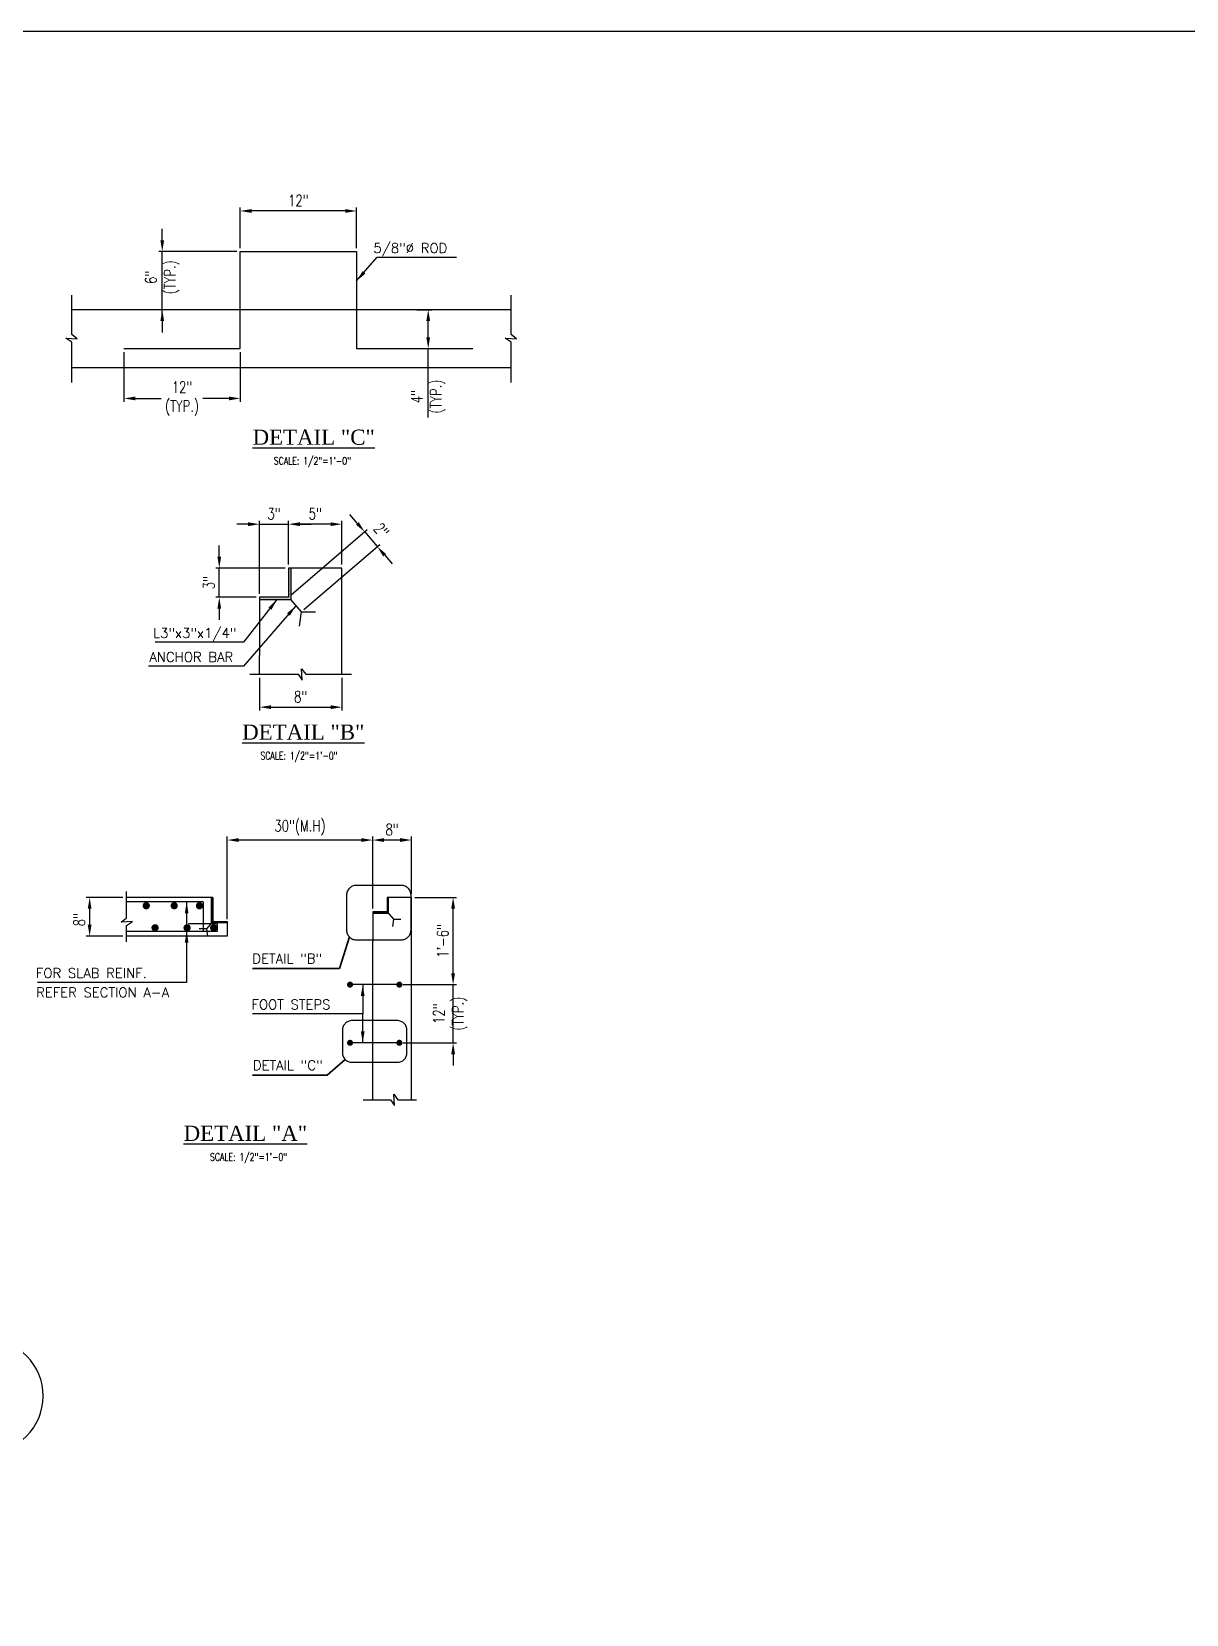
# Model space of a CAD drawing. Extents: x 645203 to 647955, y -185618 to -184623.
# Drawn here: x 645750.7 to 645989, y -185079.6 to -184753.2 of the extents above; entities that cross this region are included whole.
import ezdxf
from ezdxf.enums import TextEntityAlignment as Align

# ---------------------------------------------------------------- set-up
doc = ezdxf.new("R2010")
doc.units = 0
doc.header["$LTSCALE"] = 20
doc.header["$MEASUREMENT"] = 0
doc.header["$PDMODE"] = 32
doc.linetypes.add('CENTER2', pattern=[1.125, 0.75, -0.125, 0.125, -0.125])
doc.layers.get('DEFPOINTS').update_dxf_attribs({"linetype": 'CONTINUOUS'})
for name, color, linetype in [('A-TYP-ST-Hatch', 8, 'CONTINUOUS'), ('BAR-TIE', 1, 'CONTINUOUS'), ('DIM', 1, 'CONTINUOUS'), ('FTG-MAR', 2, 'CONTINUOUS'), ('GRID CIRCLE', 2, 'CONTINUOUS'), ('SEC', 4, 'CONTINUOUS'), ('ST-STEEL', 6, 'CONTINUOUS'), ('Steel', 6, 'CONTINUOUS'), ('TEXT-AXIS', 93, 'CONTINUOUS'), ('Wall', 4, 'CONTINUOUS')]:
    doc.layers.add(name, color=color, linetype=linetype)
doc.styles.add('AERIAL', font='times.ttf')
doc.styles.add('rizwan', font='romans.shx', dxfattribs={"width": 0.75})
doc.styles.add('SECTION TX', font='romans.shx', dxfattribs={"width": 0.7})
doc.styles.add('ZHSARCH', font='romans.shx', dxfattribs={"width": 0.75})
doc.dimstyles.new('STYLE-64', dxfattribs={"dimscale": 64, "dimtxt": 0.09375, "dimasz": 0.09375, "dimexe": 0.0625, "dimexo": 0.0625, "dimgap": 0.03125, "dimtad": 1, "dimzin": 3, "dimdsep": 46, "dimlunit": 4, "dimtxsty": 'rizwan', "dimcen": 0.125, "dimdle": 4, "dimclrd": 1, "dimclre": 1, "dimclrt": 2, "dimadec": 0, "dimazin": 0, "dimtfac": 0.5, "dimtix": 1, "dimtmove": 2, "dimatfit": 3, "dimfxl": 0, "dimfrac": 1, "dimtolj": 1, "dimtzin": 3, "dimarcsym": 0})

# ---------------------------------------------------------------- blocks, each defined once
blk = doc.blocks.new('*D132')
at = {"layer": 'DEFPOINTS', "color": 0, "ltscale": 1.5, "transparency": 16777216}
for p in [(645821.08, -184919.93), (645829.08, -184931.75), (645821.08, -184934.75)]:
    blk.add_point(p, dxfattribs=at)
at = {"layer": 'DIM', "color": 1, "lineweight": -2, "ltscale": 1.5, "transparency": 16777216}
for p, q in [((645821.08, -184934.03), (645821.08, -184919.21)), ((645826.74, -184919.93), (645823.42, -184919.93)), ((645829.08, -184931.03), (645829.08, -184919.21))]:
    blk.add_line(p, q, dxfattribs=at)
at = {"layer": 'DIM', "color": 1, "ltscale": 1.5, "transparency": 16777216}
for points in [[(645823.42, -184919.54), (645823.42, -184920.32), (645821.08, -184919.93)], [(645826.74, -184919.54), (645826.74, -184920.32), (645829.08, -184919.93)]]:
    blk.add_solid(points, dxfattribs=at)
at = {"layer": 'DIM', "color": 2, "ltscale": 1.5, "transparency": 16777216, "insert": (645825.08, -184917.78), "char_height": 2.344, "attachment_point": 5, "style": 'rizwan'}
blk.add_mtext('\\A1;8"', dxfattribs=at)
blk = doc.blocks.new('*D123')
at = {"layer": 'DEFPOINTS', "color": 0, "ltscale": 1.5, "transparency": 16777216}
for p in [(645791.08, -184919.93), (645821.08, -184934.75), (645791.08, -184937)]:
    blk.add_point(p, dxfattribs=at)
at = {"layer": 'DIM', "color": 1, "lineweight": -2, "ltscale": 1.5, "transparency": 16777216}
for p, q in [((645791.08, -184936.28), (645791.08, -184919.21)), ((645818.74, -184919.93), (645793.42, -184919.93)), ((645821.08, -184934.03), (645821.08, -184919.21))]:
    blk.add_line(p, q, dxfattribs=at)
at = {"layer": 'DIM', "color": 1, "ltscale": 1.5, "transparency": 16777216}
for points in [[(645793.42, -184919.54), (645793.42, -184920.32), (645791.08, -184919.93)], [(645818.74, -184919.54), (645818.74, -184920.32), (645821.08, -184919.93)]]:
    blk.add_solid(points, dxfattribs=at)
at = {"layer": 'DIM', "color": 2, "ltscale": 1.5, "transparency": 16777216, "insert": (645806.08, -184917.39), "char_height": 2.3438, "attachment_point": 5, "style": 'rizwan'}
blk.add_mtext('\\A1;30"(M.H)', dxfattribs=at)
blk = doc.blocks.new('*D124')
at = {"layer": 'DEFPOINTS', "color": 0, "ltscale": 1.5, "transparency": 16777216}
for p in [(645770.27, -184931.75), (645762.67, -184939.75), (645770.27, -184939.75)]:
    blk.add_point(p, dxfattribs=at)
at = {"layer": 'DIM', "color": 1, "lineweight": -2, "ltscale": 1.5, "transparency": 16777216}
for p, q in [((645769.55, -184931.75), (645761.95, -184931.75)), ((645762.67, -184934.1), (645762.67, -184937.41)), ((645769.55, -184939.75), (645761.95, -184939.75))]:
    blk.add_line(p, q, dxfattribs=at)
at = {"layer": 'DIM', "color": 1, "ltscale": 1.5, "transparency": 16777216}
for points in [[(645762.28, -184934.1), (645763.06, -184934.1), (645762.67, -184931.75)], [(645762.28, -184937.41), (645763.06, -184937.41), (645762.67, -184939.75)]]:
    blk.add_solid(points, dxfattribs=at)
at = {"layer": 'DIM', "color": 2, "ltscale": 1.5, "transparency": 16777216, "insert": (645760.53, -184936.35), "char_height": 2.344, "attachment_point": 5, "rotation": 90, "style": 'rizwan'}
blk.add_mtext('\\A1;8"', dxfattribs=at)
blk = doc.blocks.new('DO')
at = {"layer": 'Steel', "const_width": 1.25}
blk.add_lwpolyline([(-0.625, 0, 1), (0.625, 0, 1)], format="xyb", close=True, dxfattribs=at)
blk = doc.blocks.new('*D125')
at = {"layer": 'DEFPOINTS', "color": 0, "ltscale": 1.5, "transparency": 16777216}
for p in [(645826.58, -184949.75), (645837.67, -184949.75), (645826.58, -184961.75)]:
    blk.add_point(p, dxfattribs=at)
at = {"layer": 'DIM', "color": 1, "lineweight": -2, "ltscale": 1.5, "transparency": 16777216}
for p, q in [((645837.67, -184947.41), (645837.67, -184945.07)), ((645827.3, -184949.75), (645838.39, -184949.75)), ((645837.67, -184961.75), (645837.67, -184949.75)), ((645827.3, -184961.75), (645838.39, -184961.75)), ((645837.67, -184964.1), (645837.67, -184966.44))]:
    blk.add_line(p, q, dxfattribs=at)
at = {"layer": 'DIM', "color": 1, "ltscale": 1.5, "transparency": 16777216}
for points in [[(645837.28, -184947.41), (645838.06, -184947.41), (645837.67, -184949.75)], [(645837.28, -184964.1), (645838.06, -184964.1), (645837.67, -184961.75)]]:
    blk.add_solid(points, dxfattribs=at)
at = {"layer": 'DIM', "color": 2, "ltscale": 1.5, "transparency": 16777216, "insert": (645837.07, -184955.75), "char_height": 2.344, "attachment_point": 5, "rotation": 90, "style": 'rizwan'}
blk.add_mtext('\\A1;12"\\P(TYP.)', dxfattribs=at)
blk = doc.blocks.new('*D133')
at = {"layer": 'DEFPOINTS', "color": 0, "ltscale": 1.5, "transparency": 16777216}
for p in [(645829.08, -184931.75), (645837.67, -184931.75), (645826.58, -184949.75)]:
    blk.add_point(p, dxfattribs=at)
at = {"layer": 'DIM', "color": 1, "lineweight": -2, "ltscale": 1.5, "transparency": 16777216}
for p, q in [((645829.8, -184931.75), (645838.39, -184931.75)), ((645837.67, -184947.41), (645837.67, -184934.1)), ((645827.3, -184949.75), (645838.39, -184949.75))]:
    blk.add_line(p, q, dxfattribs=at)
at = {"layer": 'DIM', "color": 1, "ltscale": 1.5, "transparency": 16777216}
for points in [[(645837.28, -184934.1), (645838.06, -184934.1), (645837.67, -184931.75)], [(645837.28, -184947.41), (645838.06, -184947.41), (645837.67, -184949.75)]]:
    blk.add_solid(points, dxfattribs=at)
at = {"layer": 'DIM', "color": 2, "ltscale": 1.5, "transparency": 16777216, "insert": (645835.52, -184940.75), "char_height": 2.344, "attachment_point": 5, "rotation": 90, "style": 'rizwan'}
blk.add_mtext('\\A1;1\'-6"', dxfattribs=at)
blk = doc.blocks.new('*D126')
at = {"layer": 'DEFPOINTS', "color": 0, "ltscale": 1.5, "transparency": 16777216}
for p in [(645793.74, -184790.17), (645793.74, -184798.55), (645817.74, -184798.55)]:
    blk.add_point(p, dxfattribs=at)
at = {"layer": 'DIM', "color": 1, "lineweight": -2, "ltscale": 1.5, "transparency": 16777216}
for p, q in [((645793.74, -184797.83), (645793.74, -184789.45)), ((645817.74, -184797.83), (645817.74, -184789.45)), ((645815.4, -184790.17), (645796.09, -184790.17))]:
    blk.add_line(p, q, dxfattribs=at)
at = {"layer": 'DIM', "color": 1, "ltscale": 1.5, "transparency": 16777216}
for points in [[(645796.09, -184789.78), (645796.09, -184790.56), (645793.74, -184790.17)], [(645815.4, -184789.78), (645815.4, -184790.56), (645817.74, -184790.17)]]:
    blk.add_solid(points, dxfattribs=at)
at = {"layer": 'DIM', "color": 2, "ltscale": 1.5, "transparency": 16777216, "insert": (645805.74, -184788.02), "char_height": 2.344, "attachment_point": 5, "style": 'rizwan'}
blk.add_mtext('\\A1;12"', dxfattribs=at)
blk = doc.blocks.new('*D127')
at = {"layer": 'DEFPOINTS', "color": 0, "ltscale": 1.5, "transparency": 16777216}
for p in [(645769.74, -184818.55), (645793.74, -184818.55), (645769.74, -184828.84)]:
    blk.add_point(p, dxfattribs=at)
at = {"layer": 'DIM', "color": 1, "lineweight": -2, "ltscale": 1.5, "transparency": 16777216}
for p, q in [((645769.74, -184819.27), (645769.74, -184829.56)), ((645793.74, -184819.27), (645793.74, -184829.56)), ((645772.09, -184828.84), (645777.44, -184828.84)), ((645791.4, -184828.84), (645786.05, -184828.84))]:
    blk.add_line(p, q, dxfattribs=at)
at = {"layer": 'DIM', "color": 1, "ltscale": 1.5, "transparency": 16777216}
for points in [[(645772.09, -184828.45), (645772.09, -184829.23), (645769.74, -184828.84)], [(645791.4, -184828.45), (645791.4, -184829.23), (645793.74, -184828.84)]]:
    blk.add_solid(points, dxfattribs=at)
at = {"layer": 'DIM', "color": 2, "ltscale": 1.5, "transparency": 16777216, "insert": (645781.74, -184828.84), "char_height": 2.344, "attachment_point": 5, "style": 'rizwan'}
blk.add_mtext('\\A1;12"\\P(TYP.)', dxfattribs=at)
blk = doc.blocks.new('*D128')
at = {"layer": 'DEFPOINTS', "color": 0, "ltscale": 1.5, "transparency": 16777216}
for p in [(645777.65, -184798.55), (645793.74, -184798.55), (645784.26, -184810.55)]:
    blk.add_point(p, dxfattribs=at)
at = {"layer": 'DIM', "color": 1, "lineweight": -2, "ltscale": 1.5, "transparency": 16777216}
for p, q in [((645777.65, -184796.2), (645777.65, -184793.86)), ((645793.02, -184798.55), (645776.93, -184798.55)), ((645777.65, -184810.55), (645777.65, -184798.55)), ((645783.54, -184810.55), (645776.93, -184810.55)), ((645777.65, -184812.89), (645777.65, -184815.23))]:
    blk.add_line(p, q, dxfattribs=at)
at = {"layer": 'DIM', "color": 1, "ltscale": 1.5, "transparency": 16777216}
for points in [[(645777.26, -184796.2), (645778.04, -184796.2), (645777.65, -184798.55)], [(645777.26, -184812.89), (645778.04, -184812.89), (645777.65, -184810.55)]]:
    blk.add_solid(points, dxfattribs=at)
at = {"layer": 'DIM', "color": 2, "ltscale": 1.5, "transparency": 16777216, "insert": (645777.65, -184803.85), "char_height": 2.344, "attachment_point": 5, "rotation": 90, "style": 'rizwan'}
blk.add_mtext('\\A1;6"\\P(TYP.)', dxfattribs=at)
blk = doc.blocks.new('*D129')
at = {"layer": 'DEFPOINTS', "color": 0, "ltscale": 1.5, "transparency": 16777216}
for p in [(645829.47, -184810.55), (645832.53, -184810.55), (645829.74, -184818.55)]:
    blk.add_point(p, dxfattribs=at)
at = {"layer": 'DIM', "color": 1, "lineweight": -2, "ltscale": 1.5, "transparency": 16777216}
for p, q in [((645830.19, -184810.55), (645833.25, -184810.55)), ((645832.53, -184816.2), (645832.53, -184812.89)), ((645830.46, -184818.55), (645833.25, -184818.55)), ((645832.53, -184832.76), (645832.53, -184818.55))]:
    blk.add_line(p, q, dxfattribs=at)
at = {"layer": 'DIM', "color": 1, "ltscale": 1.5, "transparency": 16777216}
for points in [[(645832.14, -184812.89), (645832.92, -184812.89), (645832.53, -184810.55)], [(645832.14, -184816.2), (645832.92, -184816.2), (645832.53, -184818.55)]]:
    blk.add_solid(points, dxfattribs=at)
at = {"layer": 'DIM', "color": 2, "ltscale": 1.5, "transparency": 16777216, "insert": (645832.53, -184828.45), "char_height": 2.344, "attachment_point": 5, "rotation": 90, "style": 'rizwan'}
blk.add_mtext('\\A1;4"\\P(TYP.)', dxfattribs=at)
blk = doc.blocks.new('*D134')
at = {"layer": 'DEFPOINTS', "color": 0, "ltscale": 1.5, "transparency": 16777216}
for p in [(645803.72, -184854.78), (645803.72, -184863.84), (645797.72, -184869.84)]:
    blk.add_point(p, dxfattribs=at)
at = {"layer": 'DIM', "color": 1, "lineweight": -2, "ltscale": 1.5, "transparency": 16777216}
for p, q in [((645795.37, -184854.78), (645793.03, -184854.78)), ((645797.72, -184869.12), (645797.72, -184854.06)), ((645797.72, -184854.78), (645803.72, -184854.78)), ((645803.72, -184863.12), (645803.72, -184854.06)), ((645806.06, -184854.78), (645808.41, -184854.78))]:
    blk.add_line(p, q, dxfattribs=at)
at = {"layer": 'DIM', "color": 1, "ltscale": 1.5, "transparency": 16777216}
for points in [[(645795.37, -184854.39), (645795.37, -184855.17), (645797.72, -184854.78)], [(645806.06, -184854.39), (645806.06, -184855.17), (645803.72, -184854.78)]]:
    blk.add_solid(points, dxfattribs=at)
at = {"layer": 'DIM', "color": 2, "ltscale": 1.5, "transparency": 16777216, "insert": (645800.72, -184852.63), "char_height": 2.344, "attachment_point": 5, "style": 'rizwan'}
blk.add_mtext('\\A1;3"', dxfattribs=at)
blk = doc.blocks.new('*D130')
at = {"layer": 'DEFPOINTS', "color": 0, "ltscale": 1.5, "transparency": 16777216}
for p in [(645822.02, -184859.41), (645803.72, -184869.84), (645806.32, -184872.87)]:
    blk.add_point(p, dxfattribs=at)
at = {"layer": 'DIM', "color": 1, "lineweight": -2, "ltscale": 1.5, "transparency": 16777216}
for p, q in [((645817.89, -184854.59), (645816.37, -184852.81)), ((645804.26, -184869.37), (645819.96, -184855.9)), ((645819.42, -184856.37), (645822.02, -184859.41)), ((645806.87, -184872.4), (645822.57, -184858.94)), ((645823.55, -184861.19), (645825.07, -184862.96))]:
    blk.add_line(p, q, dxfattribs=at)
at = {"layer": 'DIM', "color": 1, "ltscale": 1.5, "transparency": 16777216}
for points in [[(645818.19, -184854.34), (645817.6, -184854.85), (645819.42, -184856.37)], [(645823.85, -184860.93), (645823.25, -184861.44), (645822.02, -184859.41)]]:
    blk.add_solid(points, dxfattribs=at)
at = {"layer": 'DIM', "color": 2, "ltscale": 1.5, "transparency": 16777216, "insert": (645822.87, -184856.04), "char_height": 2.344, "attachment_point": 5, "rotation": 310.6214, "style": 'rizwan'}
blk.add_mtext('\\A1;2"', dxfattribs=at)
blk = doc.blocks.new('*D135')
at = {"layer": 'DEFPOINTS', "color": 0, "ltscale": 1.5, "transparency": 16777216}
for p in [(645789.42, -184863.84), (645803.72, -184863.84), (645797.72, -184869.84)]:
    blk.add_point(p, dxfattribs=at)
at = {"layer": 'DIM', "color": 1, "lineweight": -2, "ltscale": 1.5, "transparency": 16777216}
for p, q in [((645789.42, -184861.49), (645789.42, -184859.15)), ((645803, -184863.84), (645788.7, -184863.84)), ((645789.42, -184869.84), (645789.42, -184863.84)), ((645797, -184869.84), (645788.7, -184869.84)), ((645789.42, -184872.18), (645789.42, -184874.52))]:
    blk.add_line(p, q, dxfattribs=at)
at = {"layer": 'DIM', "color": 1, "ltscale": 1.5, "transparency": 16777216}
for points in [[(645789.03, -184861.49), (645789.81, -184861.49), (645789.42, -184863.84)], [(645789.03, -184872.18), (645789.81, -184872.18), (645789.42, -184869.84)]]:
    blk.add_solid(points, dxfattribs=at)
at = {"layer": 'DIM', "color": 2, "ltscale": 1.5, "transparency": 16777216, "insert": (645787.28, -184866.84), "char_height": 2.344, "attachment_point": 5, "rotation": 90, "style": 'rizwan'}
blk.add_mtext('\\A1;3"', dxfattribs=at)
blk = doc.blocks.new('*D131')
at = {"layer": 'DEFPOINTS', "color": 0, "ltscale": 1.5, "transparency": 16777216}
for p in [(645797.72, -184885.74), (645814.72, -184885.74), (645814.72, -184892.52)]:
    blk.add_point(p, dxfattribs=at)
at = {"layer": 'DIM', "color": 1, "lineweight": -2, "ltscale": 1.5, "transparency": 16777216}
for p, q in [((645797.72, -184886.46), (645797.72, -184893.24)), ((645814.72, -184886.46), (645814.72, -184893.24)), ((645800.06, -184892.52), (645812.37, -184892.52))]:
    blk.add_line(p, q, dxfattribs=at)
at = {"layer": 'DIM', "color": 1, "ltscale": 1.5, "transparency": 16777216}
for points in [[(645800.06, -184892.13), (645800.06, -184892.91), (645797.72, -184892.52)], [(645812.37, -184892.13), (645812.37, -184892.91), (645814.72, -184892.52)]]:
    blk.add_solid(points, dxfattribs=at)
at = {"layer": 'DIM', "color": 2, "ltscale": 1.5, "transparency": 16777216, "insert": (645806.22, -184890.37), "char_height": 2.344, "attachment_point": 5, "style": 'rizwan'}
blk.add_mtext('\\A1;8"', dxfattribs=at)
blk = doc.blocks.new('*D136')
at = {"layer": 'DEFPOINTS', "color": 0, "ltscale": 1.5, "transparency": 16777216}
for p in [(645803.72, -184854.78), (645803.72, -184863.84), (645814.72, -184863.84)]:
    blk.add_point(p, dxfattribs=at)
at = {"layer": 'DIM', "color": 1, "lineweight": -2, "ltscale": 1.5, "transparency": 16777216}
for p, q in [((645803.72, -184863.12), (645803.72, -184854.06)), ((645812.37, -184854.78), (645806.06, -184854.78)), ((645814.72, -184863.12), (645814.72, -184854.06))]:
    blk.add_line(p, q, dxfattribs=at)
at = {"layer": 'DIM', "color": 1, "ltscale": 1.5, "transparency": 16777216}
for points in [[(645806.06, -184854.39), (645806.06, -184855.17), (645803.72, -184854.78)], [(645812.37, -184854.39), (645812.37, -184855.17), (645814.72, -184854.78)]]:
    blk.add_solid(points, dxfattribs=at)
at = {"layer": 'DIM', "color": 2, "ltscale": 1.5, "transparency": 16777216, "insert": (645809.22, -184852.63), "char_height": 2.344, "attachment_point": 5, "style": 'rizwan'}
blk.add_mtext('\\A1;5"', dxfattribs=at)

msp = doc.modelspace()

# ---------------------------------------------------------------- hatches: boundary and pattern name
at = {"layer": 'A-TYP-ST-Hatch'}
h = msp.add_hatch(color=7, dxfattribs=at)
h.dxf.hatch_style = 1
h.paths.add_polyline_path([(645804.21836, -184870.33745), (645804.21836, -184863.83745), (645803.71836, -184863.83745), (645803.71836, -184869.83745), (645797.71836, -184869.83745), (645797.71836, -184870.33745)])
h = msp.add_hatch(color=7, dxfattribs=at)
h.dxf.hatch_style = 1
h.paths.add_polyline_path([(645787.83013, -184937.00411), (645787.83013, -184931.75411), (645788.08013, -184931.75411), (645788.08013, -184936.75411), (645791.08013, -184936.75411), (645791.08013, -184937.00411)])
h = msp.add_hatch(color=7, dxfattribs=at)
h.dxf.hatch_style = 1
h.paths.add_polyline_path([(645824.33013, -184935.00411), (645824.33013, -184931.75411), (645824.08013, -184931.75411), (645824.08013, -184934.75411), (645821.08013, -184934.75411), (645821.08013, -184935.00411)])

# ---------------------------------------------------------------- linework, layer by layer
at = {"layer": 'A-TYP-ST-Hatch', "color": 1}
for points in [[(645759.01117, -184825.54678), (645759.01117, -184817.22132), (645757.78781, -184816.37645), (645760.12291, -184816.5359), (645759.01117, -184815.66598), (645759.01117, -184807.54678)], [(645849.62217, -184825.54678), (645849.62217, -184817.22132), (645848.3988, -184816.37645), (645850.7339, -184816.5359), (645849.62217, -184815.66598), (645849.62217, -184807.54678)], [(645795.71836, -184885.74013), (645805.70543, -184885.74013), (645806.5503, -184886.96349), (645806.39085, -184884.62839), (645807.26077, -184885.74013), (645816.71836, -184885.74013)], [(645770.2654, -184940.95888), (645770.2654, -184937.54725), (645771.48876, -184936.70238), (645769.15366, -184936.86183), (645770.2654, -184935.99191), (645770.2654, -184930.51155)], [(645819.08013, -184973.49249), (645824.73539, -184973.49249), (645825.58026, -184974.71586), (645825.42081, -184972.38075), (645826.29073, -184973.49249), (645830.08013, -184973.49249)]]:
    msp.add_lwpolyline(points, dxfattribs=at)
at = {"layer": 'DEFPOINTS'}
msp.add_lwpolyline([(645203.2732, -185618.47393), (647955.22679, -185618.47393), (647955.22679, -184753.17991), (645203.2732, -184753.17991)], close=True, dxfattribs=at)
at = {"layer": 'DIM', "color": 1, "ltscale": 1.5}
msp.add_line((645777.64753, -184811.89992), (645777.64753, -184798.54678), dxfattribs=at)
at = {"layer": 'DIM', "color": 1, "linetype": 'Continuous', "lineweight": 35, "ltscale": 0.1}
for p, q in [((645814.24152, -184946.42673), (645816.2563, -184939.91451)), ((645796.24249, -184946.42673), (645814.24152, -184946.42673)), ((645811.66009, -184968.4371), (645815.42256, -184965.19489)), ((645796.24249, -184968.4371), (645811.66009, -184968.4371))]:
    msp.add_line(p, q, dxfattribs=at)
at = {"layer": 'GRID CIRCLE'}
msp.add_lwpolyline([(645741.38297, -185071.72966), (645741.38297, -185046.32307, 309.301786002), (645741.23166, -185046.32209)], format="xyb", dxfattribs=at)
at = {"layer": 'SEC', "ltscale": 1.5}
for p, q in [((645849.62217, -184810.54678), (645759.01117, -184810.54678)), ((645849.62217, -184822.54678), (645759.01117, -184822.54678)), ((645814.71836, -184885.74013), (645814.71836, -184863.83745)), ((645797.71836, -184885.74013), (645797.71836, -184881.83745)), ((645788.08013, -184931.75411), (645770.2654, -184931.75411)), ((645788.08013, -184936.75411), (645788.08013, -184931.75411)), ((645829.08013, -184973.49249), (645829.08013, -184931.75411)), ((645788.08013, -184936.75411), (645791.08013, -184936.75411)), ((645791.08013, -184936.75411), (645791.08013, -184939.75411)), ((645791.08013, -184939.75411), (645770.2654, -184939.75411)), ((645821.08013, -184973.49249), (645821.08013, -184940.75411))]:
    msp.add_line(p, q, dxfattribs=at)
for points in [[(645814.71836, -184863.83745), (645803.71836, -184863.83745), (645803.71836, -184869.83745), (645797.71836, -184869.83745), (645797.71836, -184881.83745)], [(645829.08013, -184931.75411), (645824.08013, -184931.75411), (645824.08013, -184934.75411), (645821.08013, -184934.75411), (645821.08013, -184940.75411)]]:
    msp.add_lwpolyline(points, dxfattribs=at)
at = {"layer": 'ST-STEEL'}
for p, q in [((645786.08013, -184932.70389), (645770.2654, -184932.70389)), ((645786.08013, -184932.70389), (645786.08013, -184938.57064)), ((645770.2654, -184938.75411), (645789.08013, -184938.75411)), ((645789.08013, -184937.19508), (645783.08013, -184937.19508)), ((645789.08013, -184938.75411), (645789.08013, -184937.19508))]:
    msp.add_line(p, q, dxfattribs=at)
at = {"layer": 'ST-STEEL', "const_width": 0.75}
for points in [[(645773.97693, -184933.47859, 1), (645774.72693, -184933.47859, 1)], [(645779.74003, -184933.47859, 1), (645780.49003, -184933.47859, 1)], [(645784.95693, -184933.47859, 1), (645785.70693, -184933.47859, 1)], [(645775.79433, -184938.02962, -1), (645776.54433, -184938.02962, -1)], [(645782.40413, -184938.02962, -1), (645783.15413, -184938.02962, -1)], [(645787.89413, -184938.02962, -1), (645788.64413, -184938.02962, -1)]]:
    msp.add_lwpolyline(points, format="xyb", close=True, dxfattribs=at)
at = {"layer": 'Steel', "linetype": 'Continuous'}
for p, q in [((645793.74331, -184818.54678), (645793.74331, -184798.54678)), ((645793.74331, -184798.54678), (645817.74331, -184798.54678)), ((645817.74331, -184798.54678), (645817.74331, -184818.54678)), ((645769.74331, -184818.54678), (645793.74331, -184818.54678)), ((645817.74331, -184818.54678), (645841.74331, -184818.54678)), ((645826.58013, -184949.75411), (645816.40529, -184949.75411)), ((645826.58013, -184961.75411), (645816.40529, -184961.75411))]:
    msp.add_line(p, q, dxfattribs=at)
at = {"layer": 'Wall', "color": 2, "linetype": 'Continuous'}
for p, q in [((645804.14723, -184870.33745), (645806.32259, -184872.87356)), ((645806.32259, -184872.87356), (645805.86956, -184875.81448)), ((645806.32259, -184872.87356), (645809.29819, -184872.87356)), ((645788.08013, -184936.75411), (645786.77801, -184938.27216)), ((645824.08013, -184934.75411), (645825.38224, -184936.27216)), ((645825.38224, -184936.27216), (645825.15573, -184937.74262)), ((645825.38224, -184936.27216), (645826.87005, -184936.27216)), ((645786.77801, -184938.27216), (645785.29021, -184938.27216)), ((645786.77801, -184938.27216), (645787.00453, -184939.74262))]:
    msp.add_line(p, q, dxfattribs=at)
at = {"layer": 'Wall', "linetype": 'Continuous'}
for points in [[(645803.71836, -184863.83745), (645803.71836, -184869.83745), (645797.71836, -184869.83745), (645797.71836, -184870.33745), (645804.21836, -184870.33745), (645804.21836, -184863.83745), (645803.71836, -184863.83745)], [(645788.08013, -184931.75411), (645788.08013, -184936.75411), (645791.08013, -184936.75411), (645791.08013, -184937.00411), (645787.83013, -184937.00411), (645787.83013, -184931.75411), (645788.08013, -184931.75411)], [(645824.08013, -184931.75411), (645824.08013, -184934.75411), (645821.08013, -184934.75411), (645821.08013, -184935.00411), (645824.33013, -184935.00411), (645824.33013, -184931.75411), (645824.08013, -184931.75411)]]:
    msp.add_lwpolyline(points, dxfattribs=at)
at = {"layer": 'Wall', "color": 1, "linetype": 'CENTER2', "ltscale": 0.66}
for points in [[(645826.98429, -184929.29675), (645817.67052, -184929.29675, 0.414213562), (645815.67052, -184931.29675), (645815.67052, -184938.5003, 0.414213562), (645817.67052, -184940.5003), (645826.98429, -184940.5003, 0.414213562), (645828.98429, -184938.5003), (645828.98429, -184931.29675, 0.414213562)], [(645826.15054, -184957.16861), (645816.83677, -184957.16861, 0.414213562), (645814.83677, -184959.16861), (645814.83677, -184963.78068, 0.414213562), (645816.83677, -184965.78068), (645826.15054, -184965.78068, 0.414213562), (645828.15054, -184963.78068), (645828.15054, -184959.16861, 0.414213562)]]:
    msp.add_lwpolyline(points, format="xyb", close=True, dxfattribs=at)

# ---------------------------------------------------------------- block references
at = {"layer": 'FTG-MAR', "xscale": -0.5, "yscale": 0.5, "zscale": 0.5}
for p in [(645816.40529, -184949.75411), (645826.58013, -184949.75411), (645816.40529, -184961.75411), (645826.58013, -184961.75411)]:
    msp.add_blockref('DO', p, dxfattribs=at)

# ---------------------------------------------------------------- texts
at = {"layer": 'DIM', "color": 2, "ltscale": 1.5, "style": 'ZHSARCH'}
for s, p in [('5/8"%%C ROD', (645821.21637, -184798.8275)), ('L3"x3"x1/4" ', (645775.74604, -184878.23032)), ('ANCHOR BAR', (645774.98413, -184883.17522)), ('FOR SLAB REINF.', (645751.58743, -184948.37617)), ('DETAIL "B"', (645796.23875, -184945.37424)), ('REFER SECTION A-A', (645751.63393, -184952.36384)), ('FOOT STEPS', (645796.06074, -184954.85047)), ('DETAIL "C"', (645796.35241, -184967.38461))]:
    msp.add_text(s, height=2, dxfattribs=at).set_placement(p)
at = {"layer": 'DIM', "color": 2, "ltscale": 1.5, "style": 'SECTION TX', "width": 0.75}
for p in [(645808.63841, -184841.71362), (645805.86695, -184902.54143), (645795.46573, -184985.29764)]:
    msp.add_text('SCALE: 1/2"=1\'-0"', height=1.5625, dxfattribs=at).set_placement(p, align=Align.MIDDLE_CENTER)
at = {"layer": 'TEXT-AXIS', "style": 'AERIAL'}
for s, p in [('%%UDETAIL "C"', (645808.90155, -184838.3938)), ('%%UDETAIL "B"', (645806.75304, -184899.22161)), ('%%UDETAIL "A"', (645794.8072, -184981.97782))]:
    msp.add_text(s, height=3.125, dxfattribs=at).set_placement(p, align=Align.CENTER)

# ---------------------------------------------------------------- dimensions: what is measured, and where the dimension line sits
at = {"layer": 'DIM', "ltscale": 1.5}
dim = msp.add_linear_dim(base=(645793.74331, -184790.16637), p1=(645817.74331, -184798.54678), p2=(645793.74331, -184798.54678), text='12"', dimstyle='STYLE-64', override={"dimscale": 24, "dimtxt": 0.097656, "dimasz": 0.097656, "dimexe": 0.03, "dimexo": 0.03, "dimlfac": 0.5}, dxfattribs=at)
dim.commit()
dim.dimension.update_dxf_attribs({"geometry": '*D126', "text_midpoint": (645805.74331, -184788.02128)})
for base, p1, p2, text, override, picture, middle in [((645777.64753, -184798.54678), (645784.25542, -184810.54678), (645793.74331, -184798.54678), '<>\\P(TYP.)', {"dimscale": 24, "dimtxt": 0.097656, "dimasz": 0.097656, "dimexe": 0.03, "dimexo": 0.03, "dimlfac": 0.5}, '*D128', (645777.64753, -184803.84614)), ((645832.53301, -184810.54678), (645829.74331, -184818.54678), (645829.46778, -184810.54678), '<>\\X(TYP.)', {"dimscale": 24, "dimtxt": 0.097656, "dimasz": 0.097656, "dimexe": 0.03, "dimexo": 0.03, "dimtad": 3, "dimlfac": 0.5, "dimtmove": 1}, '*D129', (645837.78111, -184828.44806)), ((645837.66746, -184949.75411), (645826.58013, -184961.75411), (645826.58013, -184949.75411), '12"\\P(TYP.)', {"dimscale": 24, "dimtxt": 0.097656, "dimasz": 0.097656, "dimexe": 0.03, "dimexo": 0.03}, '*D125', (645837.07165, -184955.75411))]:
    dim = msp.add_linear_dim(base=base, p1=p1, p2=p2, angle=90, text=text, dimstyle='STYLE-64', override=override, dxfattribs=at)
    dim.commit()
    dim.dimension.update_dxf_attribs({"geometry": picture, "text_midpoint": middle, "dimtype": 160})
dim = msp.add_linear_dim(base=(645769.74331, -184828.83947), p1=(645793.74331, -184818.54678), p2=(645769.74331, -184818.54678), text='12"\\P(TYP.)', dimstyle='STYLE-64', override={"dimscale": 24, "dimtxt": 0.097656, "dimasz": 0.097656, "dimexe": 0.03, "dimexo": 0.03, "dimlfac": 0.5}, dxfattribs=at)
dim.commit()
dim.dimension.update_dxf_attribs({"geometry": '*D127', "text_midpoint": (645781.74331, -184828.83947), "dimtype": 160})
for base, p1, p2, angle, override, picture, middle in [((645803.71836, -184854.77766), (645797.71836, -184869.83745), (645803.71836, -184863.83745), 180, {"dimscale": 24, "dimtxt": 0.097656, "dimasz": 0.097656, "dimexe": 0.03, "dimexo": 0.03, "dimlfac": 0.5}, '*D134', (645800.71836, -184852.63257)), ((645789.4209, -184863.83745), (645797.71836, -184869.83745), (645803.71836, -184863.83745), 90, {"dimscale": 24, "dimtxt": 0.097656, "dimasz": 0.097656, "dimexe": 0.03, "dimexo": 0.03, "dimlfac": 0.5}, '*D135', (645787.27581, -184866.83745)), ((645821.08013, -184919.92638), (645829.08013, -184931.75411), (645821.08013, -184934.75411), 180, {"dimscale": 24, "dimtxt": 0.097656, "dimasz": 0.097656, "dimexe": 0.03, "dimexo": 0.03, "dimdec": 0}, '*D132', (645825.08013, -184917.78129)), ((645837.66746, -184931.75411), (645826.58013, -184949.75411), (645829.08013, -184931.75411), 90, {"dimscale": 24, "dimtxt": 0.097656, "dimasz": 0.097656, "dimexe": 0.03, "dimexo": 0.03}, '*D133', (645835.52237, -184940.75411))]:
    dim = msp.add_linear_dim(base=base, p1=p1, p2=p2, angle=angle, dimstyle='STYLE-64', override=override, dxfattribs=at)
    dim.commit()
    dim.dimension.update_dxf_attribs({"geometry": picture, "text_midpoint": middle})
for base, p1, p2, text, override, picture, middle in [((645803.71836, -184854.77766), (645814.71836, -184863.83745), (645803.71836, -184863.83745), '5"', {"dimscale": 24, "dimtxt": 0.097656, "dimasz": 0.097656, "dimexe": 0.03, "dimexo": 0.03, "dimlfac": 0.5}, '*D136', (645809.21836, -184852.63257)), ((645814.71836, -184892.51653), (645797.71836, -184885.74013), (645814.71836, -184885.74013), '8"', {"dimscale": 24, "dimtxt": 0.097656, "dimasz": 0.097656, "dimexe": 0.03, "dimexo": 0.03, "dimlfac": 0.5}, '*D131', (645806.21836, -184890.37144)), ((645791.08013, -184919.92638), (645821.08013, -184934.75411), (645791.08013, -184937.00411), '<>(M.H)', {"dimscale": 24, "dimtxt": 0.097656, "dimasz": 0.097656, "dimexe": 0.03, "dimexo": 0.03, "dimlunit": 5, "dimpost": '"'}, '*D123', (645806.08013, -184917.39066))]:
    dim = msp.add_linear_dim(base=base, p1=p1, p2=p2, angle=180, text=text, dimstyle='STYLE-64', override=override, dxfattribs=at)
    dim.commit()
    dim.dimension.update_dxf_attribs({"geometry": picture, "text_midpoint": middle})
for base, p1, p2, angle, override, picture, middle, dimtype in [((645822.02262, -184859.40685), (645803.71836, -184869.83745), (645806.32259, -184872.87356), 310.621387, {"dimscale": 24, "dimtxt": 0.097656, "dimasz": 0.097656, "dimexe": 0.03, "dimexo": 0.03, "dimlfac": 0.5}, '*D130', (645822.8653, -184856.04488), 161), ((645762.67312, -184939.75411), (645770.2654, -184931.75411), (645770.2654, -184939.75411), 90, {"dimscale": 24, "dimtxt": 0.097656, "dimasz": 0.097656, "dimexe": 0.03, "dimexo": 0.03, "dimtmove": 1}, '*D124', (645762.67312, -184936.35205), 160)]:
    dim = msp.add_linear_dim(base=base, p1=p1, p2=p2, angle=angle, dimstyle='STYLE-64', override=override, dxfattribs=at)
    dim.commit()
    dim.dimension.update_dxf_attribs({"geometry": picture, "text_midpoint": middle, "dimtype": dimtype})

# ---------------------------------------------------------------- leaders
at = {"layer": 'BAR-TIE'}
for points in [[(645817.74331, -184804.60224), (645821.98578, -184799.73114), (645838.35665, -184799.73114)], [(645801.32256, -184870.33745), (645794.43823, -184879.13396), (645776.17088, -184879.13396)], [(645805.23491, -184871.60551), (645794.43823, -184884.07886), (645774.84678, -184884.07886)], [(645782.6858, -184932.70389), (645782.6858, -184949.27981), (645751.91034, -184949.27981)], [(645782.6858, -184938.75411), (645782.6858, -184949.27981), (645751.91034, -184949.27981)], [(645819.01648, -184949.75411), (645819.01648, -184955.75411), (645796.24249, -184955.75411)], [(645819.01648, -184961.75411), (645819.01648, -184955.75411), (645796.24249, -184955.75411)]]:
    msp.add_leader(points, dimstyle='STYLE-64', override={"dimscale": 24, "dimtxt": 0.097656, "dimasz": 0.097656, "dimexe": 0.03, "dimexo": 0.03, "dimtmove": 0}, dxfattribs=at)

doc.saveas('drawing.dxf')
